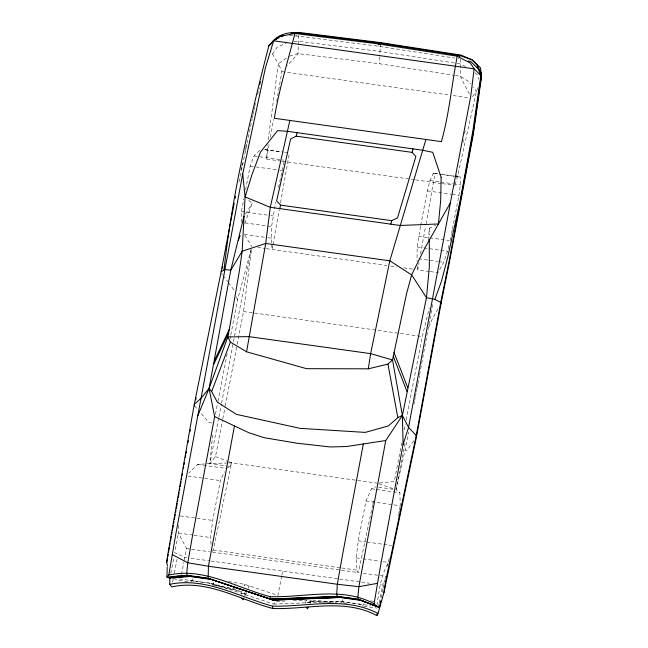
<?xml version="1.0" encoding="UTF-8"?>
<svg xmlns="http://www.w3.org/2000/svg" width="648" height="648" viewBox="0 0 648 648"><rect width="100%" height="100%" fill="white"/><g stroke="black" fill="none" stroke-linecap="round" stroke-linejoin="round"><path stroke-width="0.49" stroke-dasharray="3.24 2.43" d="M241.178 222.377L241.412 211.491L243.891 198.661M281.151 161.109L266.587 159.076L267.502 144.747M271.601 242.879L271.569 226.622L275.659 202.095M420.495 226.403L417.166 246.985L417.053 261.355M376.982 605.386C378.967 591.041 380.83 576.185 387.869 563.282M428.385 240.092L429.3 228.29L435.683 225.261M298.445 35.34L298.072 53.614L287.291 65.61M380.392 43.57L379.801 56.173M460.663 59.017L460.372 76.31L469.954 95.475M212.601 435.019L209.887 463.62L197.664 464.454L188.787 473.121M211.037 544.296L210.543 537.524L212.666 520.441L220.369 480.589L224.378 471.89M372.673 504.743L358.854 570.386L357.186 572.387L356.141 557.888L358.255 540.805L365.958 500.953L371.571 488.778L375.767 486.818M237.192 344.323L243.526 311.542L251.432 249.618M268.175 139.749L278.397 63.755L270.629 50.99M452.458 228.849L458.946 195.299L460.396 184.81L460.21 177.05L441.847 174.231M280.568 202.784L289.389 152.904M437.927 173.68L434.986 173.267L425.801 225.131M419.653 374.633L432.832 303.321M266.587 159.076L269.374 143.168M270.419 137.206L273.553 119.313M276.68 101.42L281.904 71.604L278.397 63.755L288.668 56.465M272.824 245.487L272.103 249.464L271.674 243.818M273.002 244.49L279.304 209.733M429.292 271.447L417.701 269.819L418.956 262.869M420.576 253.935L425.615 226.12M456.378 177.471L456.937 174.498M462.891 142.738L463.45 139.766M464.567 133.812L465.126 130.831M170.797 573.326L173.826 557.653M245.6 189.783L250.177 166.099L254.016 155.949L260.812 149.162M172.643 582.017L173.21 579.077M174.361 573.132L177.05 559.216M178.386 525.301L178.411 533.029L186.535 548.524L184.073 561.176M215.452 414.266L217.752 402.376M217.939 401.387L227.132 353.816M230.008 338.945L230.583 335.972M230.769 334.984L237.476 300.299L251.035 249.553M218.692 418.041L209.887 463.62L227.278 466.05M218.886 417.045L221.373 404.166M221.567 403.178L233.248 342.735M233.434 341.747L251.626 247.617M227.667 462.964L209.887 463.62L215.501 456.573L222.604 419.815M222.791 418.827L225.099 406.904M225.293 405.907L236.998 345.311M278.527 187.288L284.407 160.202L282.447 159.926M420.682 225.415L427.356 190.877L429.997 180.565L433.31 173.291L434.986 173.267M401.744 442.827L394.251 481.569L379.218 482.995M404.239 429.916L405.389 423.954M406.158 419.985L422.277 336.539L429.284 308.043M365.958 500.953L400.262 505.748L399.889 492.739L396.05 489.653L405.437 441.102M396.05 489.653L405.097 449.955L408.54 432.111M413.902 404.36L414.477 401.387M414.671 400.399L415.247 397.427M415.441 396.438L416.202 392.469M416.397 391.481L416.972 388.508M417.158 387.512L417.733 384.539M417.928 383.551L419.459 375.621M378.554 606.795L379.129 603.815M379.323 602.818L383.162 582.941L380.538 584.755M450.174 240.691L451.51 233.782M451.697 232.794L452.272 229.838M381.389 597.748L383.09 588.935M383.276 587.955L384.037 584.034M398.196 516.44L398.577 514.496M398.763 513.524L399.322 510.608M399.516 509.636L400.075 506.72M181.456 574.452L183.886 562.124M281.726 575.934L277.903 595.431L244.547 584.326L227.731 581.378M281.912 574.962L282.682 571.066M384.41 582.074L384.799 580.106M384.993 579.126L385.568 576.169M387.504 566.32L388.079 563.363M241.04 169.768L241.655 166.828M241.858 165.848L242.474 162.915M244.936 151.154L245.552 148.214M245.754 147.234L246.37 144.293M239.023 181.958L252.113 119.054M252.315 118.066L252.931 115.117M253.133 114.137L253.749 111.189M253.951 110.201L254.567 107.252M254.769 106.272L255.385 103.324M212.147 551.359L213.265 550.022L231.62 462.818L228.938 461.781M372.884 503.763L373.499 500.823M430.256 271.577L437.983 272.662L443.734 262.302L447.557 251.238L449.461 243.567M257.612 94.568L259.338 87.747M389.229 558.657L388.274 562.383L380.481 561.29M455.155 184.51L457.545 176.426L476.418 91.449L477.803 87.731M192.043 581.288L192.902 578.729M235.621 589.072L212.868 585.087L213.727 582.536M243.98 586.027L244.547 584.326L244.717 587.193M244.539 595.585L245.001 591.972M248.216 588.384L249.075 585.832L248.192 587.615M342.039 602.259L342.897 599.708M363.714 603.515L362.856 606.066L361.535 604.39L340.427 601.433L310.586 601.312L307.071 602.778L305.743 601.506L306.828 600.145L292.864 600.712M244.758 223.39L252.202 203.521L248.646 200.224M197.664 464.454L225.982 468.415L230.17 466.455L231.62 462.818L377.217 483.181M428.846 327.062L432.305 318.889L438.072 308.861M310.789 600.226L309.55 602.891L309.315 599.991M310.028 603.515L311.68 599.951L310.586 601.312L333.712 602.648M245.309 595.366L247.066 591.794M245.495 213.897L252.202 203.521M272.5 54.132L277.125 47.247L286.092 43.246M413.716 440.818L407.09 450.303L405.097 449.955M472.408 96.609L476.418 91.449L472.91 86.929M179.415 578.931L211.54 583.411L273.723 604.114L275.902 601.393L284.877 601.028M289.607 56.182L298.072 53.614L379.866 63.804L454.41 75.387M245.981 593.155L242.636 593.762L241.461 591.648L211.54 583.411L190.431 580.454L191.759 582.139M294.014 41.893L297.975 41.213L379.76 51.411L456.297 63.293M273.723 604.114L340.427 601.433L370.543 605.661M228.655 462.931L231.62 462.818M289.567 35.697L296.436 36.005L378.221 46.194L454.758 58.085M264.821 149.55L283.508 152.086M312.676 600.056L336.741 602.591M211.839 422.95L209.012 422.593L201.099 413.448M187.758 581.588L177.763 580.203L173.397 578.105M281.904 71.604L449.218 95.005M453.227 95.564L469.257 97.808M264.797 149.72L280.738 151.948M284.723 152.507L287.712 152.928M433.31 173.291L438.291 173.988M439.287 174.126L454.232 176.216M455.228 176.353L460.21 177.05M254.016 155.949L281.467 159.789M429.997 180.565L439.806 181.934M440.786 182.072L452.547 183.716M453.535 183.854L460.396 184.81M282.123 161.247L286.003 161.789M287.947 162.065L414.59 179.771M415.587 179.917L441.304 183.514M442.276 183.643L454.896 185.409M250.177 166.099L255.118 166.787M256.106 166.925L278.802 170.1M279.79 170.238L281.767 170.513M427.356 190.877L451.049 194.189M452.037 194.327L458.946 195.299M241.412 211.491L270.03 215.492M271.018 215.63L272.994 215.906M418.584 236.269L449.185 240.554M245.098 222.92L271.569 226.622M417.166 246.985L423.047 247.811M424.027 247.949L439.717 250.144M440.697 250.282L447.557 251.238M244.337 234.414L267.251 237.614M268.248 237.759L271.237 238.172M418.827 258.819L437.756 261.46M438.753 261.606L443.734 262.302M257.612 247.431L265.34 248.516M266.312 248.646L386.783 265.502M390.776 266.061L396.754 266.895M403.736 267.867L412.711 269.123M243.526 311.542L253.514 312.935M254.51 313.073L422.277 336.539M228.242 466.187L230.17 466.455M378.667 487.223L394.122 489.386M371.571 488.778L375.476 489.321M376.456 489.459L399.889 492.739M188.017 476.061L203.707 478.256M204.687 478.394L220.369 480.589M180.322 515.921L196.004 518.116M196.984 518.254L212.666 520.441M358.255 540.805L366.096 541.906M367.076 542.044L382.757 544.231M383.738 544.369L391.578 545.47M193.023 535.07L178.411 533.029L174.774 552.76L184.818 557.377L186.818 557.661M193.995 535.207L210.543 537.524M356.141 557.888L361.981 558.706M362.953 558.843L379.509 561.152M213.265 550.022L340.905 567.875M341.901 568.013L358.854 570.386M186.535 548.524L190.544 549.083M191.549 549.221L209.588 551.748M212.593 552.169L340.232 570.021M341.229 570.159L359.195 572.67M363.204 573.229L379.242 575.473M380.246 575.61L382.247 575.894M190.812 558.22L209.782 560.868M210.786 561.006L338.596 578.883M339.593 579.029L360.563 581.961M361.568 582.098L369.554 583.216M370.51 600.899L375.216 601.555M199.649 582.941L201.569 583.208M343.877 603.11L346.753 603.515M363.86 606.212L376.844 608.051M457.294 63.447L460.274 63.917L465.515 66.493M455.406 75.541L460.372 76.31L468.828 81.664L470.578 83.924M213.856 585.314L241.461 591.648L241.599 594.443M379.096 483.829L393.231 488.681M215.501 456.573L228.039 461.433M474.96 72.819L477.754 75.314L478.645 79.202M194.513 405.826L197.81 409.633M359.413 604.39L359.81 604.892M343.076 602.105L343.472 602.608M340.427 601.433L341.755 603.118M211.54 583.411L212.868 585.087M209.417 583.411L209.814 583.913M193.088 581.126L193.485 581.629M221.373 273.132L222.556 274.712M223.147 275.505L227.869 281.815M228.461 282.601L234.957 291.284M244.831 235.224L251.821 246.621M458.347 58.053L458.735 58.701M377.833 45.546L378.221 46.194M296.047 35.357L296.436 36.005M236.463 296.695L237.476 300.299M305.743 601.506L305.897 603.401M417.409 266.061L417.701 269.819M379.809 57.129L379.866 63.804M429.3 228.29L429.308 235.264"/><path stroke-width="0.97" d="M468.05 60.936L470.845 61.609L478.224 68.931L480.824 75.581L481.27 78.473L473.38 133.812L449.275 262.942L440.964 303.847L416.478 436.865L383.932 592.637L378.027 613.462L376.853 615.6C344.858 598.193 307.265 609.63 272.873 608.513C239.792 599.878 207.028 579.069 171.696 586.91L169.727 584.326L169.857 578.219L166.917 577.068L167.208 567.186M167.468 566.02L166.73 562.262L168.205 551.991L194.27 404.409L221.138 271.723L224.022 269.9C232.154 194.141 249.869 119.629 268.79 45.927L273.845 40.346L279.207 37.665M481.27 78.473L480.557 80.352L480.719 78.594M480.557 80.352L480.759 78.408M383.932 592.637L385.398 582.366L416.243 435.456L440.721 302.43L449.04 261.525L473.186 132.654L481.108 77.444L480.808 72.414L477.106 65.002L471.776 59.64L459.837 55.558L379.331 43.052L297.537 32.854C287.177 31.72 275.797 35.162 270.467 44.663M268.79 45.927L273.642 40.792L279.507 36.474L294.921 33.494L376.715 43.683L457.221 56.19L470.448 63.18L474.134 68.834L470.748 96.277L450.376 202.848L424.983 247.836L411.634 274.906L406.555 293.714L392.526 359.972L387.925 364.119L368.307 368.825L306.561 368.68L246.58 351.799L265.696 243.454L270.281 207.295L289.875 120.439M368.307 368.825L370.648 353.646L389.812 260.812L425.914 139.466M270.516 599.06L208.146 578.283L187.045 575.335L166.917 577.068L168.812 575.027L175.778 534.203L242.733 173.81L265.486 67.57L273.642 40.792L474.134 68.834L480.824 75.581L472.878 130.823L460.347 199.851L447.387 258.674L441.345 281.629L434.865 299.392L440.721 302.43L440.964 303.847M380.813 600.688L379.493 607.54L376.772 606.423L374.074 603.742L381.048 562.91L403.088 444.447L408.564 427.413L450.376 202.848M197.826 415.741L209.053 388.452L227.837 336.944L229.303 329.346L239.476 270.346L242.174 251.205L245.082 196.927L242.733 173.81M166.73 562.262L168.148 554.291M168.504 552.299L169.387 547.317M169.744 545.324L170.092 543.332M170.448 541.339L171.331 536.358M171.688 534.365L172.044 532.373M172.392 530.372L173.275 525.39M173.632 523.398L173.988 521.405M174.336 519.413L175.227 514.431M175.576 512.438L175.932 510.446M176.288 508.453L177.171 503.472M177.528 501.479L177.876 499.487M178.232 497.494L179.115 492.512M179.472 490.52L179.828 488.527M180.176 486.535L181.067 481.553M181.416 479.56L181.772 477.568M182.129 475.575L182.477 473.583M183.368 468.601L183.716 466.609M184.073 464.616L184.429 462.615M185.312 457.634L185.668 455.641M186.017 453.649L186.373 451.656M187.961 442.689L188.317 440.697M189.913 431.73L190.261 429.737M214.642 416.591L234.454 425.939L208.454 566.239L208.146 578.283L211.086 579.442L189.977 576.485L187.045 575.335L186.754 572.994L187.782 562.764L192.626 535.175L214.642 416.591L209.053 388.452L230.761 270.273L243.948 216.286M221.138 271.723L234.212 203.164M222.272 268.256L222.629 266.296M226.209 246.767L226.565 244.814M429.308 239.25L429.324 267.13L426.473 297.643L402.384 415.49L385.746 440.519L358.887 586.691L357.85 596.921L358.36 599.295L379.493 607.54M376.853 615.6L377.233 613.64M363.334 443.969L342.46 555.206L337.333 584.261L336.741 593.965L337.252 596.346L339.973 597.464L361.082 600.421L367.562 602.859M235.2 198.248L235.597 196.279M195.712 399.881L196.117 397.904M294.921 33.494C287.769 61.682 278.98 89.432 274.355 118.268L441.434 141.637C449.258 113.594 451.737 84.621 457.221 56.19M259.654 84.686L260.391 81.77M296.176 136.161L412.112 152.377L415.854 156.508L397.524 217.866L391.716 220.668L280.625 205.133L276.639 200.961L290.612 138.996L296.176 136.161L297.092 132.67M279.709 208.616L280.625 205.133M390.801 224.151L391.716 220.668M412.112 152.377L413.027 148.886M243.68 598.136L243.105 599.846L241.777 598.161M308.124 607.152L307.549 608.853L306.221 607.176M378.78 44.623L379.331 43.052M459.286 57.129L459.837 55.558M238.383 240.424L240.149 235.694M416.478 436.865L416.243 435.456L408.564 427.413L402.384 415.49L397.832 417.604L388.338 425.947L365.261 432.394L300.056 428.352L236.382 414.364L217.234 402.011L211.661 391.562L230.396 342.087L227.837 336.944L248.921 336.62L370.648 353.646L392.526 359.972L402.384 415.49L403.088 444.447M214.415 360.693L229.303 329.346M213.678 364.5L228.574 333.145M224.022 269.9L224.791 269.438L230.761 270.273L242.174 251.205L265.696 243.454L389.812 260.812L411.634 274.906L426.473 297.643L434.865 299.392M280.997 36.774L283.678 35.429M275.343 39.196L277.15 38.321M377.557 583.322L358.887 586.691L337.333 584.261L208.454 566.239L187.782 562.764L172.295 554.615M385.746 440.519L346.567 446.521L330.245 446.958L297.254 443.248L264.611 437.781L249.31 432.921L234.454 425.939M290.968 33.348L298.679 32.4L380.465 42.59L460.979 55.096L472.262 59.972L480.524 67.894L481.14 74.204M177.366 576.356L170.043 577.546L179.528 577.206L186.851 576.007L176.977 576.202M168.812 575.027C204.161 567.211 236.949 587.995 270.038 596.646C304.455 597.748 342.055 586.343 374.074 603.742M169.727 584.326C205.667 576.874 238.918 596.962 272.476 606.155C307.476 606.868 345.335 596.257 378.027 613.462M169.857 578.219L189.977 576.485M270.038 596.646L270.329 598.987L337.422 596.411M270.88 599.206L337.932 596.622M271.431 599.424L338.272 596.768M271.617 599.497L338.442 596.832M271.982 599.635L338.953 597.043M272.533 599.854L339.463 597.254M273.083 600.072L339.803 597.391M210.9 579.369L273.27 600.145L339.973 597.464M197.826 576.898L189.532 576.056L208.607 578.721L197.591 576.809M348.017 597.91L339.625 597.043L358.717 599.716L347.806 597.821M337.252 596.346L358.36 599.295L376.772 606.423M208.696 578.502L272.719 599.927M270.329 598.987L273.27 600.145M361.058 600.372L376.796 606.463L370.283 603.976M230.396 342.087L246.58 351.799M211.661 391.562L209.053 388.452L200.912 398.374L194.27 404.409L194.513 405.826M480.346 72.876L481.164 74.528L480.808 72.414M393.992 352.382L407.746 387.731M393.255 356.173L407.009 391.538M387.925 364.119L397.832 417.604M477.106 65.002L477.455 67.06M272.476 606.155L272.873 608.513M441.134 177.293L440.672 200.572L438.413 223.965L400.229 225.472L270.281 207.295L245.082 196.927L252.121 174.199L260.52 152.029L277.603 130.613L287.42 131.317L422.699 150.239L432.743 152.312L441.134 177.293"/></g></svg>
